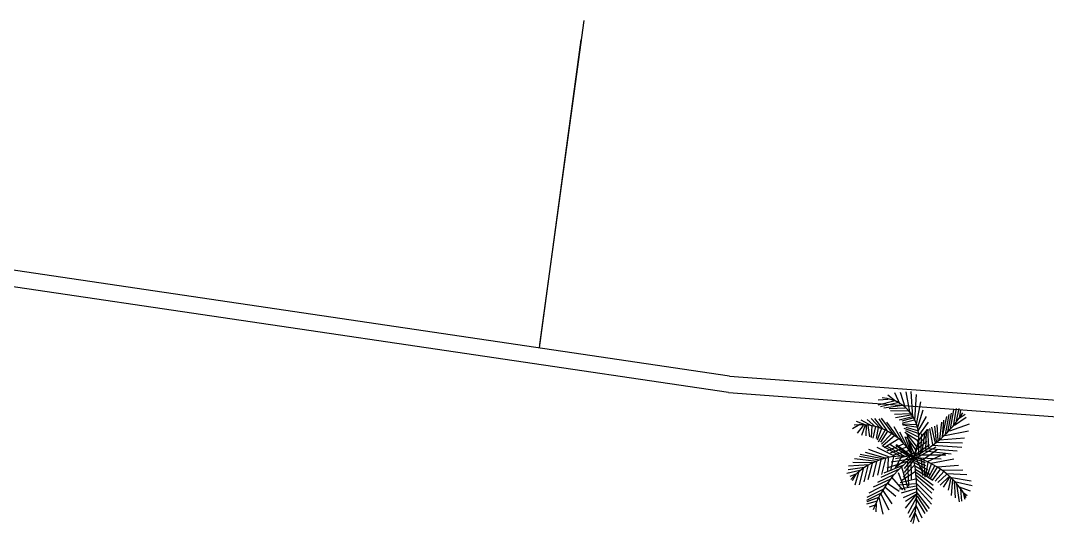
# Model space of a CAD drawing. Header units: millimetres. Extents: x 793 to 3159, y 750 to 2095.
# Drawn here: x 1289.77 to 1299.13, y 1071.16 to 1075.85 of the extents above; entities that cross this region are included whole.
import ezdxf

# ---------------------------------------------------------------- set-up
doc = ezdxf.new("R2010")
doc.units = ezdxf.units.MM
doc.linetypes.add('CONTINUA', pattern=[0])
for name, color, linetype in [('A-BANQUETA', 8, 'Continuous'), ('GUARNICIONES', 8, 'Continuous'), ('LINEAS DE PAVIEMENTOS', 9, 'Continuous')]:
    doc.layers.add(name, color=color, linetype=linetype)

# ---------------------------------------------------------------- blocks, each defined once
blk = doc.blocks.new('palmera')
at = {"color": 3}
for p, q in [((-0.1251, 0.4763), (-0.1758, 0.5799)), ((-0.0762, 0.4441), (-0.1251, 0.5833)), ((-0.0364, 0.4101), (-0.0744, 0.5918)), ((-0.0074, 0.3642), (-0.0273, 0.5969)), ((0.0089, 0.3354), (0.0216, 0.5697)), ((-0.2356, 0.5205), (-0.328, 0.512)), ((-0.1831, 0.5052), (-0.328, 0.4661)), ((-0.1505, 0.4899), (-0.3045, 0.4525)), ((-0.1704, 0.5035), (-0.2411, 0.5578)), ((0.0252, 0.2997), (0.0614, 0.5018)), ((-0.1052, 0.4661), (-0.2737, 0.4407)), ((-0.0798, 0.4441), (-0.2266, 0.4339)), ((-0.0491, 0.4152), (-0.2139, 0.4152)), ((-0.0328, 0.3931), (-0.1758, 0.3846)), ((-0.011, 0.3829), (-0.1668, 0.3524)), ((0.0379, 0.2709), (0.0832, 0.4305)), ((0.2915, 0.2097), (0.3223, 0.3914)), ((0.3114, 0.2352), (0.3422, 0.405)), ((0.3368, 0.2607), (0.3639, 0.4356)), ((0.3621, 0.2878), (0.3875, 0.4475)), ((0.3911, 0.3354), (0.411, 0.4492)), ((0.4038, 0.3541), (0.4672, 0.3982)), ((0.4183, 0.3744), (0.4291, 0.4322)), ((-0.4906, 0.2863), (-0.5572, 0.2473)), ((-0.4255, 0.2797), (-0.5217, 0.3128)), ((-0.3789, 0.2734), (-0.4794, 0.3262)), ((-0.4416, 0.2829), (-0.4733, 0.1858)), ((-0.4316, 0.2811), (-0.4357, 0.1835)), ((-0.3431, 0.2665), (-0.4236, 0.3333)), ((-0.3043, 0.2569), (-0.387, 0.3425)), ((-0.2793, 0.2496), (-0.3546, 0.344)), ((-0.2298, 0.2228), (-0.3163, 0.3401)), ((-0.1794, 0.1984), (-0.2936, 0.3474)), ((-0.1376, 0.1725), (-0.2446, 0.3127)), ((-0.0128, 0.3642), (-0.1342, 0.3337)), ((0.0017, 0.3575), (-0.107, 0.3235)), ((0.0306, 0.2929), (-0.1052, 0.298)), ((0.0071, 0.3354), (-0.1034, 0.3065)), ((0.0415, 0.2692), (-0.0998, 0.2861)), ((0.0397, 0.2335), (0.1158, 0.371)), ((0.0488, 0.1961), (0.1357, 0.3184)), ((0.21, 0.1435), (0.1937, 0.2844)), ((0.2263, 0.1537), (0.2136, 0.2963)), ((0.2408, 0.1656), (0.2553, 0.3218)), ((0.2716, 0.3405), (0.2607, 0.1843)), ((0.2661, 0.191), (0.3024, 0.3727)), ((0.3295, 0.2437), (0.5088, 0.3099)), ((0.3712, 0.2963), (0.4762, 0.3693)), ((-0.4595, 0.2775), (-0.5131, 0.2067)), ((-0.4163, 0.2796), (-0.3992, 0.175)), ((-0.3817, 0.2801), (-0.3856, 0.1688)), ((-0.3483, 0.2702), (-0.3696, 0.1656)), ((-0.3217, 0.2635), (-0.3406, 0.1618)), ((-0.2914, 0.2524), (-0.3306, 0.1463)), ((-0.2607, 0.2356), (-0.3199, 0.1292)), ((-0.237, 0.2316), (-0.2992, 0.1279)), ((-0.2022, 0.2048), (-0.2907, 0.1118)), ((-0.1715, 0.188), (-0.276, 0.0982)), ((-0.0884, 0.1241), (-0.1781, 0.2714)), ((-0.0447, 0.0755), (-0.1258, 0.2243)), ((0.0506, 0.2097), (-0.0871, 0.2573)), ((0.0415, 0.1486), (-0.078, 0.2199)), ((0.0397, 0.2369), (-0.069, 0.2658)), ((0.0415, 0.1826), (-0.069, 0.2369)), ((0.0306, 0.0993), (-0.0617, 0.208)), ((-0.0062, 0.0129), (-0.0551, 0.1906)), ((0.0361, 0.0993), (0.1194, 0.1927)), ((0.0379, 0.1384), (0.1266, 0.2505)), ((0.0687, 0.0348), (0.0759, 0.2114)), ((0.0814, 0.0467), (0.1067, 0.2284)), ((0.114, 0.0722), (0.1194, 0.2318)), ((0.1393, 0.0926), (0.1339, 0.2556)), ((0.1792, 0.1163), (0.1466, 0.2624)), ((0.2027, 0.1299), (0.1665, 0.2726)), ((0.286, 0.1995), (0.4998, 0.2454)), ((-0.1143, 0.006), (-0.2845, 0.096)), ((-0.1319, 0.1631), (-0.2639, 0.0777)), ((-0.0744, 0.0026), (-0.2411, 0.0943)), ((-0.092, 0.1148), (-0.2408, 0.0481)), ((-0.04, 0.0026), (-0.2139, 0.1078)), ((-0.0291, 0.0009), (-0.1595, 0.1044)), ((-0.0056, -0.0008), (-0.1523, 0.1078)), ((-0.0215, 0.0458), (-0.0755, 0.1823)), ((0.0252, 0.0637), (-0.0617, 0.1809)), ((0.0089, 0.028), (-0.0545, 0.1792)), ((0.0107, 0.0093), (0.0596, 0.1792)), ((0.0143, 0.0195), (0.1466, 0.1163)), ((0.0198, 0.0127), (0.0524, 0.1571)), ((0.0288, 0.0671), (0.123, 0.1469)), ((0.0299, -0.0081), (0.2092, 0.0958)), ((0.0506, 0.0263), (0.0488, 0.1809)), ((0.181, 0.1095), (0.4436, 0.096)), ((0.219, 0.1367), (0.4491, 0.1367)), ((0.2371, 0.1605), (0.4672, 0.1809)), ((-0.2791, -0.0229), (-0.4838, 0.0144)), ((-0.2501, -0.0161), (-0.4331, 0.0331)), ((-0.2157, -0.0076), (-0.4059, 0.0603)), ((-0.1704, 0.0043), (-0.328, 0.079)), ((-0.061, 0.0884), (-0.211, 0.029)), ((-0.0324, 0.059), (-0.1881, 0.009)), ((-0.1034, 0.0043), (-0.1632, -0.1078)), ((-0.0116, 0.0127), (-0.1595, -0.0205)), ((-0.0364, 0.0009), (-0.1487, -0.0942)), ((0.0433, 0.0195), (0.2969, 0.0229)), ((0.0919, -0.0228), (0.2228, 0.0735)), ((0.1085, 0.0569), (0.3476, 0.0331)), ((0.1259, -0.0425), (0.2935, 0.0406)), ((0.1321, 0.079), (0.402, 0.062)), ((-0.3986, -0.079), (-0.587, -0.0959)), ((-0.3679, -0.0603), (-0.549, -0.0603)), ((-0.3298, -0.0467), (-0.5345, -0.028)), ((-0.3081, -0.0365), (-0.4892, -0.0042)), ((-0.4113, -0.0874), (-0.4457, -0.2352)), ((-0.3733, -0.0671), (-0.4077, -0.2148)), ((-0.3334, -0.0484), (-0.3624, -0.1876)), ((-0.2936, -0.0331), (-0.3226, -0.1706)), ((-0.2519, -0.0178), (-0.2845, -0.1656)), ((-0.0871, -0.0756), (-0.2646, -0.1537)), ((-0.0472, -0.0382), (-0.2374, -0.1061)), ((-0.2266, -0.0144), (-0.232, -0.1401)), ((-0.1777, -0.0008), (-0.2048, -0.1316)), ((-0.0255, -0.0212), (-0.1994, -0.0518)), ((-0.1034, -0.0925), (-0.0472, -0.2776)), ((0.0143, -0.0756), (-0.0871, -0.1859)), ((0.0017, -0.0348), (-0.0798, -0.1435)), ((-0.0001, -0.0042), (-0.078, -0.1061)), ((-0.0509, -0.045), (-0.0364, -0.2674)), ((-0.0201, -0.0195), (-0.0128, -0.2029)), ((0.0035, -0.0127), (0.1103, -0.0501)), ((0.0053, -0.0297), (0.1158, -0.0756)), ((0.0053, -0.0484), (0.1321, -0.1112)), ((0.0071, -0.0042), (0.2553, -0.0127)), ((0.0089, -0.0756), (0.1611, -0.1605)), ((0.0245, -0.0074), (0.0906, -0.1476)), ((0.0746, -0.0155), (0.0901, -0.1664)), ((0.0992, -0.0374), (0.1099, -0.1826)), ((0.1343, -0.0487), (0.1148, -0.1729)), ((0.1653, -0.0629), (0.1272, -0.1762)), ((0.1959, -0.0805), (0.1427, -0.1833)), ((0.2202, -0.0905), (0.1596, -0.194)), ((0.1626, -0.0557), (0.3728, -0.0106)), ((0.2243, -0.0876), (0.4149, -0.0673)), ((-0.4838, -0.1333), (-0.6015, -0.1605)), ((-0.4403, -0.1044), (-0.5907, -0.1282)), ((-0.5128, -0.1622), (-0.5725, -0.1893)), ((-0.5164, -0.1639), (-0.5526, -0.2284)), ((-0.4946, -0.1503), (-0.5273, -0.2657)), ((-0.4548, -0.1146), (-0.4874, -0.2623)), ((-0.1758, -0.1673), (-0.3208, -0.2386)), ((-0.1251, -0.1146), (-0.2918, -0.1927)), ((-0.1342, -0.1452), (-0.069, -0.3031)), ((0.0216, -0.1367), (-0.0998, -0.2165)), ((0.018, -0.1095), (0.1846, -0.208)), ((0.0306, -0.1656), (0.1955, -0.298)), ((0.0325, -0.1418), (0.1882, -0.2539)), ((0.2475, -0.1059), (0.1801, -0.2052)), ((0.2829, -0.1292), (0.206, -0.217)), ((0.3109, -0.1533), (0.2301, -0.2287)), ((0.3343, -0.17), (0.2527, -0.2521)), ((0.2718, -0.1158), (0.4569, -0.1103)), ((0.3348, -0.1803), (0.2795, -0.2709)), ((0.3117, -0.1466), (0.4935, -0.1526)), ((0.3472, -0.1836), (0.3236, -0.297)), ((0.353, -0.1809), (0.5341, -0.2074)), ((-0.2175, -0.2386), (-0.3986, -0.3388)), ((-0.2085, -0.2097), (-0.3588, -0.2827)), ((-0.2519, -0.2759), (-0.1505, -0.3608)), ((-0.2302, -0.2437), (-0.1215, -0.315)), ((-0.1922, -0.1893), (-0.0925, -0.3031)), ((0.0306, -0.2437), (-0.1306, -0.2606)), ((0.0361, -0.2674), (-0.1179, -0.2963)), ((0.0379, -0.1995), (-0.1143, -0.2386)), ((0.0361, -0.2793), (0.1756, -0.4271)), ((0.0379, -0.2029), (0.1756, -0.3286)), ((0.0379, -0.2437), (0.1792, -0.3812)), ((0.3621, -0.1958), (0.354, -0.3454)), ((0.3781, -0.2132), (0.3914, -0.3673)), ((0.3813, -0.2171), (0.5431, -0.2513)), ((0.4003, -0.24), (0.4273, -0.4009)), ((0.4157, -0.2625), (0.5261, -0.2988)), ((-0.2863, -0.3354), (-0.4168, -0.4033)), ((-0.2646, -0.2997), (-0.4149, -0.3761)), ((-0.3045, -0.3727), (-0.2682, -0.5255)), ((-0.2882, -0.3456), (-0.2121, -0.4865)), ((-0.27, -0.3099), (-0.1867, -0.4322)), ((0.0415, -0.2861), (-0.1034, -0.332)), ((0.0379, -0.3184), (-0.0835, -0.3744)), ((0.0361, -0.3388), (-0.0635, -0.4084)), ((0.0288, -0.3489), (-0.0635, -0.4695)), ((0.0379, -0.3693), (-0.04, -0.5171)), ((0.0343, -0.3184), (0.1556, -0.4661)), ((0.0433, -0.3574), (0.1375, -0.495)), ((0.4365, -0.2857), (0.4497, -0.3969)), ((0.4618, -0.3163), (0.5003, -0.3435)), ((0.4655, -0.3305), (0.4779, -0.3765)), ((-0.3208, -0.4101), (-0.4186, -0.4389)), ((-0.3081, -0.3761), (-0.4149, -0.4169)), ((-0.3389, -0.4457), (-0.3932, -0.4661)), ((-0.3298, -0.4339), (-0.3316, -0.5069)), ((0.0343, -0.4406), (-0.0255, -0.5527)), ((0.0325, -0.4389), (0.0904, -0.5527)), ((0.0361, -0.3846), (0.1158, -0.5137)), ((0.0306, -0.4916), (-0.0128, -0.5952)), ((0.027, -0.512), (0.0614, -0.5918))]:
    blk.add_line(p, q, dxfattribs=at)
blk.add_circle((0, 0), 0.0327, dxfattribs=at)
for centre, radius, start, end in [((-0.3056, 0.1785), 0.3539, 329.71438, 87.83352), ((-0.4812, 0.9724), 1.085, 296.32706, 328.68309), ((-0.4752, -0.2533), 0.5385, 28.05752, 97.07231), ((-0.0874, -0.6168), 0.6229, 81.93499, 139.79031), ((0.665, -0.8573), 1.085, 127.80191, 160.15794), ((-1.3455, -0.3296), 1.3853, 348.42549, 13.76442), ((-0.1646, -0.7378), 0.7559, 29.70806, 77.42062)]:
    blk.add_arc(centre, radius, start, end, dxfattribs=at)

msp = doc.modelspace()

# ---------------------------------------------------------------- linework, layer by layer
at = {"layer": 'A-BANQUETA', "linetype": 'CONTINUA', "ltscale": 0.5}
for p, q in [((1296.23167, 1072.60811, 302.873), (1282.03911, 1074.7047, 301.76)), ((1296.22105, 1072.45848, 302.873), (1282.01761, 1074.55625, 301.76)), ((1296.23167, 1072.60811, 302.873), (1313.76098, 1071.31471, 304.292)), ((1296.22105, 1072.45848, 302.873), (1313.76004, 1071.16472, 304.292))]:
    msp.add_line(p, q, dxfattribs=at)
at = {"layer": 'Defpoints'}
for p, q in [((1294.50132, 1072.89687, 300.235), (1294.90649, 1075.84759, 300.23501)), ((1294.49677, 1072.86439, 300.235), (1294.87667, 1075.67159, 300.23501))]:
    msp.add_line(p, q, dxfattribs=at)
at = {"layer": 'GUARNICIONES'}
for q in [(1282.01334, 1074.55682, 301.76), (1313.76004, 1071.16472, 304.292)]:
    msp.add_line((1296.22105, 1072.45848, 302.873), q, dxfattribs=at)
at = {"layer": 'LINEAS DE PAVIEMENTOS'}
for q in [(1282.03526, 1074.70521, 301.76), (1313.7614, 1071.31471, 304.292)]:
    msp.add_line((1296.23209, 1072.60808, 302.873), q, dxfattribs=at)

# ---------------------------------------------------------------- block references
at = {"rotation": 358.9964801491151}
msp.add_blockref('palmera', (1297.90475, 1071.87132, 8.99615), dxfattribs=at)

doc.saveas('drawing.dxf')
